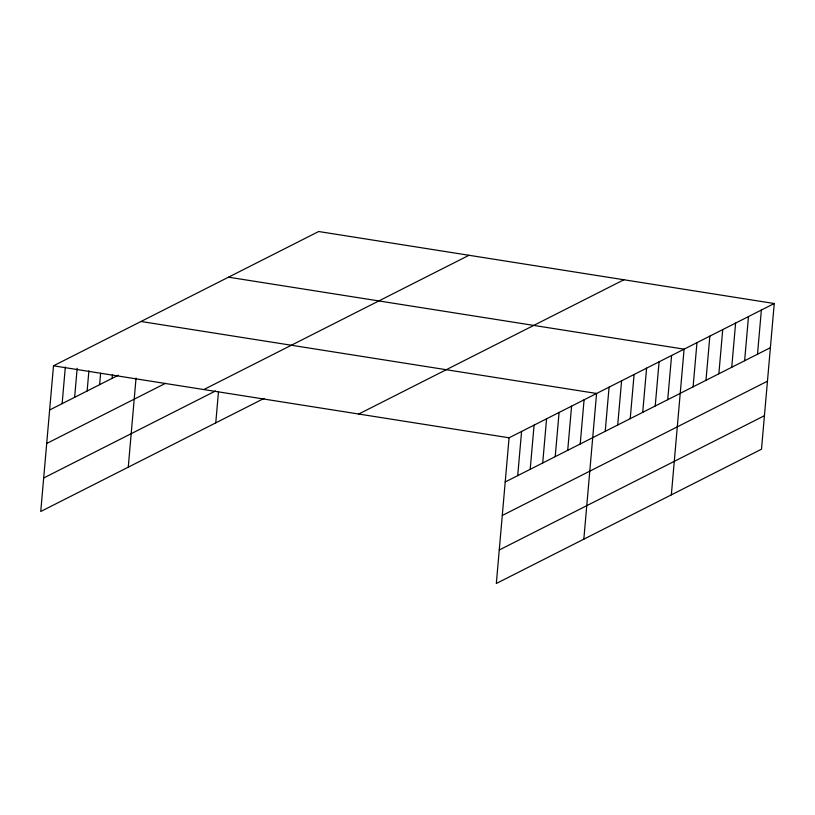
<?xml version="1.0" encoding="UTF-8"?>
<svg xmlns="http://www.w3.org/2000/svg" width="815" height="815" viewBox="0 0 815 815"><rect width="100%" height="100%" fill="white"/><g stroke="black" fill="none" stroke-linecap="round" stroke-linejoin="round"><path stroke-width="1.22" d="M774.25 303.516L509.08 437.787L496.325 583.479L761.505 449.197L774.25 303.516L318.675 231.521L53.495 365.803L40.75 511.484L264.06 398.413M62.134 403.649L65.332 367.045M74.634 397.323L77.17 368.288M87.134 390.996L88.896 370.794M99.634 384.66L100.632 373.301M112.134 378.333L112.47 374.543M128.261 467.178L136.054 378.079M215.761 422.863L218.481 391.852M517.708 475.644L521.58 431.461M530.208 469.308L534.08 425.124M542.709 462.981L546.58 418.798M555.219 456.655L559.08 412.471M567.719 450.318L571.58 406.135M580.219 443.992L584.08 399.808M583.835 539.163L596.58 393.472L141.005 321.487M605.219 431.329L609.08 387.145M617.719 425.002L621.59 380.819M630.219 418.676L634.09 374.482M642.719 412.339L646.59 368.156M655.219 406.013L659.091 361.829M667.719 399.676L671.591 355.493M671.346 494.858L684.091 349.166L228.516 277.181M693.107 386.83L696.968 342.646M705.984 380.31L709.855 336.126M718.861 373.79L722.732 329.596M731.748 367.259L735.609 323.076M744.625 360.739L748.486 316.556M757.502 354.219L761.373 310.036M49.633 409.986L118.389 375.165M46.7 443.482L165.455 383.345M203.842 389.55L469.012 255.278M43.684 477.987L215.567 390.956M358.732 414.03L623.913 279.759M505.208 481.971L770.389 347.699M502.285 515.467L767.455 381.196M499.259 549.982L764.429 415.701M53.495 365.803L509.08 437.787"/></g></svg>
